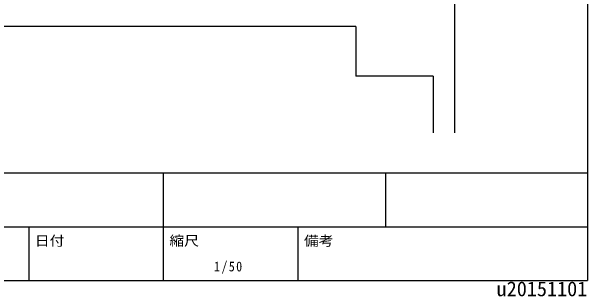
# Model space of a CAD drawing. Units: millimetres, scale not verified. Extents: x -6877 to 6873, y -4866 to 4752.
# Drawn here: x 2594 to 6873, y -4866 to -2747 of the extents above; entities that cross this region are included whole.
import ezdxf
from ezdxf.enums import TextEntityAlignment as Align

# ---------------------------------------------------------------- set-up
doc = ezdxf.new("R2010")
doc.units = ezdxf.units.MM
doc.header["$LTSCALE"] = 50
for name, color, linetype in [('1-3_太線２', 3, 'Continuous'), ('1-6_文字', 4, 'Continuous'), ('F-3_太線２', 7, 'Continuous'), ('F-5_固定文字', 7, 'Continuous'), ('F-6_文字', 4, 'Continuous')]:
    doc.layers.add(name, color=color, linetype=linetype)
doc.styles.add('ＭＳ ゴシック', font='')
doc.styles.get('ＭＳ ゴシック').set_extended_font_data('MS Gothic')

msp = doc.modelspace()

# ---------------------------------------------------------------- linework, layer by layer
at = {"layer": '1-3_太線２'}
for p, q in [((5886.12, -1766.32), (5886.12, -3650.01)), ((5151.12, -2858.82), (-5473.88, -2858.82)), ((5151.12, -2858.82), (5151.12, -3228.82)), ((5726.12, -3228.82), (5151.12, -3228.82)), ((5726.12, -3228.82), (5726.12, -3650.01))]:
    msp.add_line(p, q, dxfattribs=at)
at = {"layer": 'F-3_太線２', "color": 3}
for p, q in [((6873.33, 4752.5), (6873.33, -4747.5)), ((-6876.67, -3947.5), (6873.33, -3947.5)), ((-6876.67, -4747.5), (6873.33, -4747.5))]:
    msp.add_line(p, q, dxfattribs=at)
at = {"layer": 'F-3_太線２'}
for p, q in [((3723.33, -4747.5), (3723.33, -3947.5)), ((5373.33, -3947.5), (5373.33, -4347.5)), ((323.33, -4347.5), (6873.33, -4347.5)), ((2723.33, -4347.5), (2723.33, -4747.5)), ((4723.33, -4747.5), (4723.33, -4347.5))]:
    msp.add_line(p, q, dxfattribs=at)

# ---------------------------------------------------------------- texts
at = {"layer": '1-6_文字', "color": 7, "style": 'ＭＳ ゴシック'}
msp.add_text('u20151101', height=110, dxfattribs=at).set_placement((6198.33, -4897.5), align=Align.BOTTOM_LEFT)
at = {"layer": 'F-5_固定文字', "color": 4, "style": 'ＭＳ ゴシック', "width": 1.1}
for s, p in [('日付', (2766.48, -4510.87)), ('縮尺', (3766.48, -4510.87)), ('備考', (4766.48, -4510.87))]:
    msp.add_text(s, height=73.31, dxfattribs=at).set_placement(p, align=Align.BOTTOM_LEFT)
at = {"layer": 'F-6_文字', "insert": (4098.33, -4697.5), "char_height": 73.31, "attachment_point": 7, "style": 'ＭＳ ゴシック'}
msp.add_mtext('\\T1.22;\\W0.9;1/50', dxfattribs=at)

doc.saveas('drawing.dxf')
